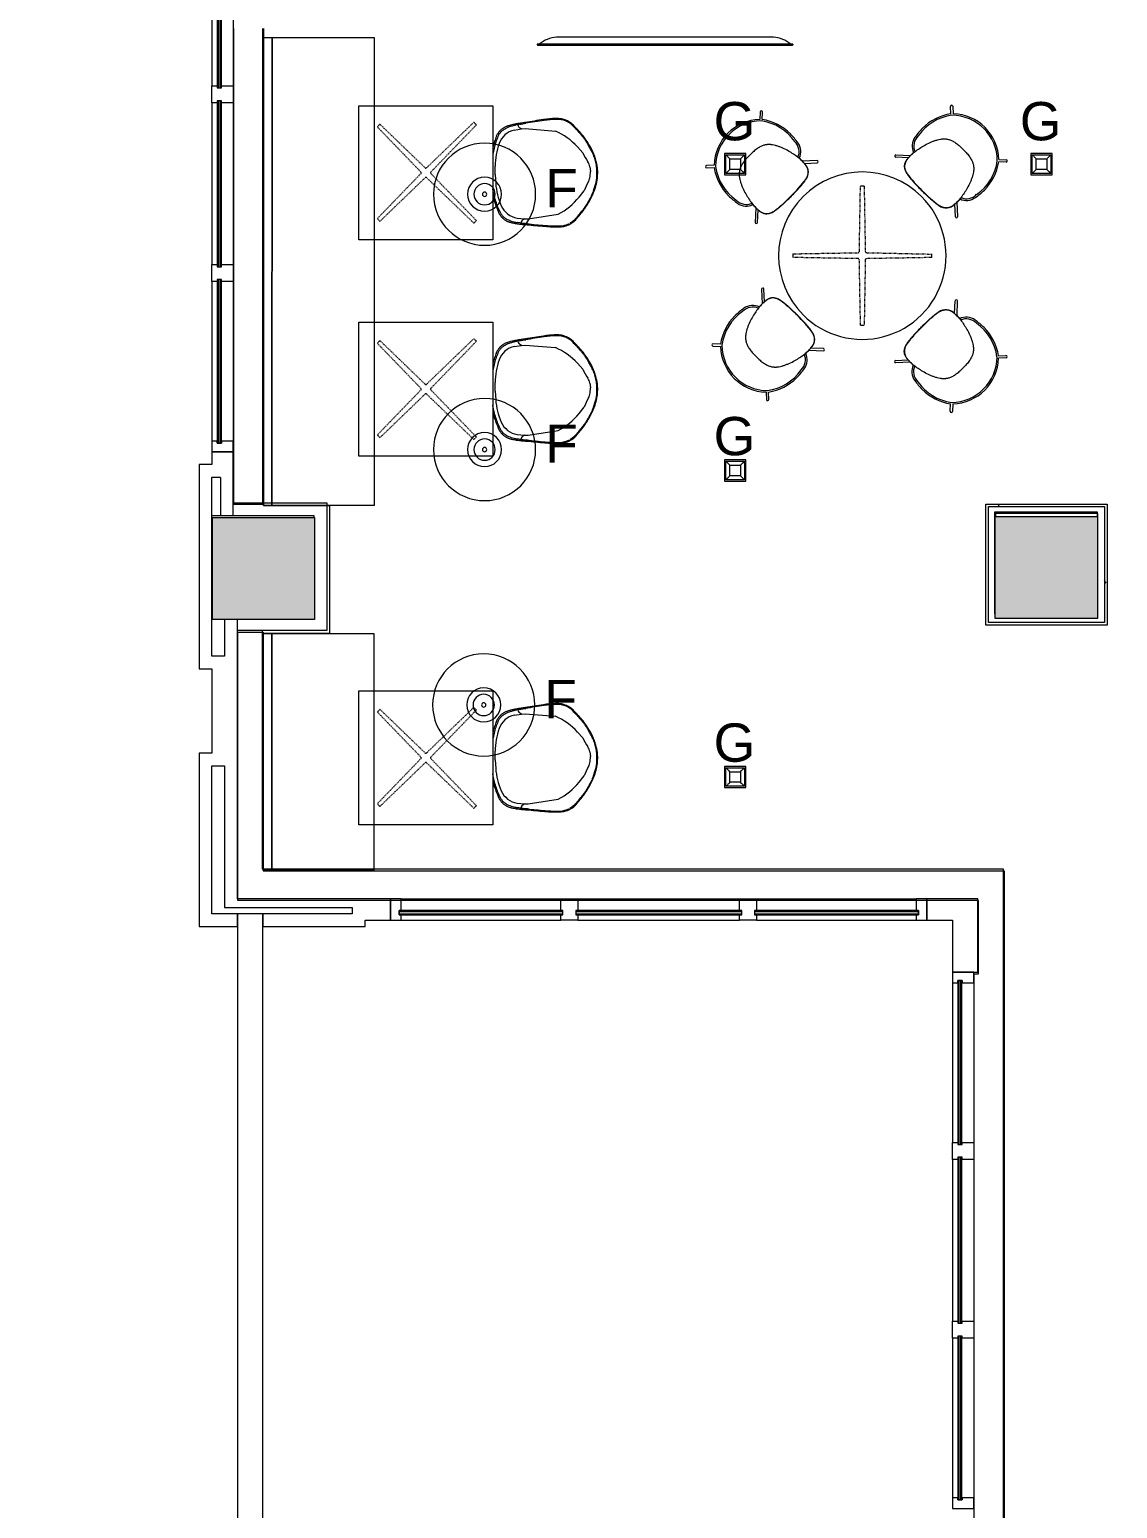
# Model space of a CAD drawing. Header units: inches. Extents: x -1206 to 1060, y -822 to 854.
# Drawn here: x -1205.9 to -950.3, y -539.8 to -192.3 of the extents above; entities that cross this region are included whole.
import ezdxf

# ---------------------------------------------------------------- set-up
doc = ezdxf.new("R2010")
doc.units = ezdxf.units.IN
doc.header["$MEASUREMENT"] = 0
doc.linetypes.add('X1$0$Dash', pattern=[0.25, 0.125, -0.125])
doc.linetypes.add('X1$0$IMPORT-2DASHES', pattern=[163.199999, 71.999999, -24, 9.6, -24, 9.6, -24])
for name, color, linetype, lineweight in [('X1$0$18_0109_REV_dwg _7_', 8, 'Continuous', 9), ('X1$0$A-Anno-Revs-FinF', 7, 'Continuous', 9), ('X1$0$A-CLNG', 13, 'Continuous', 13), ('X1$0$A-WALL', 113, 'Continuous', 13), ('X1$0$A-WALL-PATT', 111, 'Continuous', 13), ('X1$0$ArchiCAD Windows_Pen_No__4', 7, 'Continuous', 9), ('X1$0$BB Columns_Pen_No__3', 250, 'Continuous', 20), ('X1$0$BB Columns_Pen_No__7', 250, 'Continuous', 20), ('X1$0$BB Shell_Pen_No__100', 250, 'Continuous', 20), ('X1$0$BB Shell_Pen_No__95', 250, 'Continuous', 20), ('X1$0$E-LITE-EQPM', 33, 'Continuous', 9), ('X1$0$E-LITE-EQPM-IDEN', 33, 'Continuous', 9), ('X1$0$GLZ_GLAZING', 7, 'Continuous', 9), ('X1$0$I-FURN', 30, 'Continuous', 9), ('X1$0$I-FURN-HDLN', 30, 'X1$0$Dash', 9), ('X1$0$I-WALL', 2, 'Continuous', 13), ('X1$0$Q-SPCQ', 91, 'Continuous', 9), ('X1$0$S-COLS', 52, 'Continuous', 9)]:
    doc.layers.add(name, color=color, linetype=linetype, lineweight=lineweight)
doc.styles.add('X1$0$Arial', font='arial.ttf', dxfattribs={"height": 9})
pattern_1 = [(0, (0, 0), (30.72, 7.68), [1.267, -21.773, 1.267, -21.773, -122.88]), (0, (0, 0), (30.72, 7.68), [-46.08, 1.267, -44.813, 1.267, -21.773, -53.76]), (0, (0, 0), (30.72, 7.68), [-115.2, 1.267, -14.093, 1.267, -37.133]), (120, (11.52, 3.84), (-22.011075, 22.7643), [1.267, -21.773, 1.267, -21.773, -122.88]), (120, (11.52, 3.84), (-22.011075, 22.7643), [-46.08, 1.267, -44.813, 1.267, -21.773, -53.76]), (120, (11.52, 3.84), (-22.011075, 22.7643), [-115.2, 1.267, -14.093, 1.267, -37.133]), (240, (15.36, 19.2), (-8.708925, -30.4443), [1.267, -21.773, 1.267, -21.773, -122.88]), (240, (15.36, 19.2), (-8.708925, -30.4443), [-46.08, 1.267, -44.813, 1.267, -21.773, -53.76]), (240, (15.36, 19.2), (-8.708925, -30.4443), [-115.2, 1.267, -14.093, 1.267, -37.133])]

# ---------------------------------------------------------------- blocks, each defined once
blk = doc.blocks.new('X1$0$Booth Seat4 - Booth Seat-4903421-FIRST FLOOR RCP')
at = {"layer": 'X1$0$I-FURN'}
for p, q in [((703.9, 686.38), (720.87, 703.35)), ((720.87, 703.35), (798.57, 625.64)), ((702.48, 684.96), (703.9, 686.38)), ((780.19, 607.25), (702.48, 684.96)), ((703.9, 686.38), (781.6, 608.67)), ((781.6, 608.67), (703.9, 686.38)), ((798.57, 625.64), (781.6, 608.67)), ((781.6, 608.67), (780.19, 607.25))]:
    blk.add_line(p, q, dxfattribs=at)
blk = doc.blocks.new('X1$0$REVIT_CST0807Q - 28 3_8_ High-4909761-FIRST FLOOR RCP')
at = {"layer": 'X1$0$I-FURN'}
for p, q in [((-15.75, 15.75), (15.75, 15.75)), ((-15.75, -15.75), (-15.75, 15.75)), ((15.75, 15.75), (15.75, -15.75)), ((15.75, -15.75), (-15.75, -15.75))]:
    blk.add_line(p, q, dxfattribs=at)
at = {"layer": 'X1$0$I-FURN-HDLN'}
for p, q in [((-11.85, 11.25), (-1.13, 0.13)), ((-0.14, 1.13), (-11.24, 11.86)), ((11.24, 11.86), (0.14, 1.14)), ((1.14, 0.14), (11.83, 11.27)), ((-1.13, -0.14), (-11.39, -10.78)), ((-10.76, -11.4), (-0.14, -1.13)), ((0.14, -1.13), (10.76, -11.4)), ((11.39, -10.78), (1.13, -0.14))]:
    blk.add_line(p, q, dxfattribs=at)
for centre, radius, start, end in [((0, 0), 16.34, 133.4596, 136.4655), ((0, 0), 16.34, 43.6309, 46.5465), ((-1.29, 0), 0.206, 318.5957, 40.7021), ((0, 1.29), 0.206, 228.5804, 312.4265), ((1.29, 0), 0.206, 136.1671, 221.3524), ((1.29, -0.13), 0.206, 139.3099, 167.0272), ((0, 0), 15.68, 223.4282, 226.6526), ((0, 0), 15.68, 313.3534, 316.5718)]:
    blk.add_arc(centre, radius, start, end, dxfattribs=at)
blk.add_ellipse((0, -1.29), major_axis=(0.205, 0), ratio=0.990705, start_param=0.842477, end_param=2.299101, dxfattribs=at)
blk = doc.blocks.new('X1$0$HermanMiller_Collection_Eames_UpholsteredMoldedArmChair - Upholstered Plastic 4-leg Base 3-4909762-FIRST FLOOR RCP')
at = {"layer": 'X1$0$I-FURN'}
for p, q in [((-4.87, 12.73), (-4.97, 12.73)), ((2.37, 10.59), (-4.71, 9.76)), ((3.27, 10.55), (2.37, 10.59)), ((3.27, 10.55), (3.67, 10.82)), ((4.94, 10.34), (3.27, 10.55)), ((-9.78, 5.89), (-10.98, 4.49)), ((-12.5, 1.12), (-12.63, 0)), ((9.76, 0.02), (9.71, 2.01)), ((9.76, 0.02), (9.76, -0.02)), ((9.76, -0.02), (9.76, 0.02)), ((-12.5, -1.12), (-12.63, 0)), ((9.76, -0.02), (9.71, -2.01)), ((-9.78, -5.89), (-10.98, -4.49)), ((2.37, -10.59), (-4.71, -9.76)), ((4.94, -10.34), (3.27, -10.55)), ((-4.97, -12.73), (-4.87, -12.73)), ((3.27, -10.55), (2.37, -10.59)), ((3.27, -10.55), (3.67, -10.82))]:
    blk.add_line(p, q, dxfattribs=at)
for centre, radius, start, end in [((3.18, 11.54), 0.869, 304.3061, 19.3416), ((5.78, -3.84), 20.92, 141.8154, 149.4111), ((2.08, -4.38), 15.69, 115.6446, 139.1162), ((4, 5.46), 4.97, 21.9526, 79.1526), ((-5.51, 1.63), 15.22, 1.4334, 21.9526), ((-10.68, 0.5), 21.62, 18.451, 23.2032), ((-10.68, 0.5), 21.62, 11.8405, 18.451), ((5.78, -3.84), 20.92, 149.4111, 156.2578), ((-23.94, 9.68), 13.96, 328.1153, 338.1707), ((-9.63, 0.79), 2.89, 148.1153, 173.4244), ((-9.63, -0.79), 2.89, 186.5756, 211.8847), ((-23.94, -9.68), 13.96, 21.8293, 31.8847), ((-5.51, -1.63), 15.22, 338.0474, 358.5666), ((5.78, 3.84), 20.92, 203.7422, 209.1658), ((5.78, 3.84), 20.92, 209.1658, 218.1846), ((2.08, 4.38), 15.69, 220.8838, 244.3554), ((-10.68, -0.5), 21.62, 340.1115, 344.2116), ((4, -5.46), 4.97, 280.8474, 338.0474), ((-10.68, -0.5), 21.62, 336.7968, 340.1115), ((3.18, -11.54), 0.869, 340.6584, 55.6939)]:
    blk.add_arc(centre, radius, start, end, dxfattribs=at)
for centre, major_axis, ratio, start_param, end_param in [((-7.92, 11.83), (2.68, 2.96), 0.015729, 1.944615, 2.206038), ((-5.02, 7.12), (0, 5.41), 0.997902, 6.280317, 6.723004), ((-5.08, -13.76), (0, 26.29), 0.997902, 6.17094, 6.280317), ((-28.85, -225.14), (0, 239.01), 0.997902, 6.152583, 6.17094), ((2.26, 11.87), (-3.13, 0.41), 0.012863, 1.554281, 2.001245), ((2.11, -51.03), (0, 62.73), 0.465035, 6.157548, 6.183609), ((4.19, -16.19), (0, 27.6), 0.465035, 6.060021, 6.159998), ((4.9, -9.22), (0, 20.46), 0.465035, 6.001994, 6.057858), ((3.43, -16.44), (0, 32.94), 0.665393, 0.633807, 0.689312), ((3.43, 16.44), (0, 32.94), 0.665393, 2.45228, 2.507786), ((-7.92, -11.83), (-2.68, 2.96), 0.015729, 0.935555, 1.196978), ((-5.02, -7.12), (0, 5.41), 0.997902, 2.701774, 3.144461), ((-5.08, 13.76), (0, 26.29), 0.997902, 3.144461, 3.253838), ((-28.85, 225.14), (0, 239.01), 0.997902, 3.253838, 3.272195), ((2.26, -11.87), (3.13, 0.41), 0.012863, 1.140348, 1.587312), ((2.11, 51.03), (0, 62.73), 0.465035, 3.241169, 3.26723), ((4.19, 16.19), (0, 27.6), 0.465035, 3.264779, 3.364757), ((4.9, 9.22), (0, 20.46), 0.465035, 3.36692, 3.422784)]:
    blk.add_ellipse(centre, major_axis=major_axis, ratio=ratio, start_param=start_param, end_param=end_param, dxfattribs=at)
for points in [[(-9.08, 10.91), (-9.19, 10.78), (-9.4, 10.54), (-9.6, 10.32), (-9.7, 10.21)], [(-7.39, 12.19), (-7.73, 12.02), (-8.34, 11.64), (-8.85, 11.17), (-9.08, 10.91)], [(-8.94, 10.78), (-8.84, 10.9), (-8.62, 11.13), (-8.25, 11.44), (-7.85, 11.73), (-7.55, 11.9), (-7.4, 11.97)], [(-4.97, 12.73), (-5.39, 12.73), (-6.22, 12.64), (-7.01, 12.37), (-7.39, 12.19)], [(-1.98, 12.56), (-2.46, 12.62), (-3.42, 12.7), (-4.39, 12.73), (-4.87, 12.73)], [(2.27, 12.04), (1.56, 12.14), (0.15, 12.31), (-1.27, 12.48), (-1.98, 12.56)], [(3.77, 11.86), (3.67, 11.87), (3.45, 11.89), (3.08, 11.94), (2.68, 11.99), (2.41, 12.02), (2.27, 12.04)], [(3.56, 11.66), (3.72, 11.64), (4.01, 11.59), (4.41, 11.52), (4.75, 11.44), (4.93, 11.41), (5.01, 11.39)], [(4.23, 11.8), (4.19, 11.8), (4.1, 11.81), (3.95, 11.83), (3.84, 11.85), (3.77, 11.86)], [(6.26, 11.39), (5.92, 11.49), (5.25, 11.64), (4.57, 11.75), (4.23, 11.8)], [(6.76, 11.24), (6.68, 11.27), (6.51, 11.32), (6.34, 11.37), (6.26, 11.39)], [(7.52, 10.89), (7.42, 10.95), (7.23, 11.05), (6.98, 11.16), (6.83, 11.22), (6.76, 11.24)], [(-9.7, 10.21), (-9.86, 10.03), (-10.18, 9.66), (-10.5, 9.28), (-10.66, 9.09)], [(-10.66, -9.09), (-10.5, -9.28), (-10.18, -9.66), (-9.86, -10.03), (-9.7, -10.21)], [(-9.7, -10.21), (-9.6, -10.32), (-9.4, -10.54), (-9.19, -10.78), (-9.08, -10.91)], [(-9.08, -10.91), (-8.85, -11.17), (-8.34, -11.64), (-7.73, -12.02), (-7.39, -12.19)], [(-8.94, -10.78), (-8.84, -10.9), (-8.62, -11.13), (-8.25, -11.44), (-7.85, -11.73), (-7.55, -11.9), (-7.4, -11.97)], [(-7.39, -12.19), (-7.01, -12.37), (-6.22, -12.64), (-5.39, -12.73), (-4.97, -12.73)], [(-4.87, -12.73), (-4.39, -12.73), (-3.42, -12.7), (-2.46, -12.62), (-1.98, -12.56)], [(-1.98, -12.56), (-1.27, -12.48), (0.15, -12.31), (1.56, -12.14), (2.27, -12.04)], [(2.27, -12.04), (2.41, -12.02), (2.68, -11.99), (3.08, -11.94), (3.45, -11.89), (3.67, -11.87), (3.77, -11.86)], [(3.56, -11.66), (3.72, -11.64), (4.01, -11.59), (4.41, -11.52), (4.75, -11.44), (4.93, -11.41), (5.01, -11.39)], [(3.77, -11.86), (3.84, -11.85), (3.95, -11.83), (4.1, -11.81), (4.19, -11.8), (4.23, -11.8)], [(4.23, -11.8), (4.57, -11.75), (5.25, -11.64), (5.92, -11.49), (6.26, -11.39)], [(6.26, -11.39), (6.34, -11.37), (6.51, -11.32), (6.68, -11.27), (6.76, -11.24)], [(6.76, -11.24), (6.83, -11.22), (6.98, -11.16), (7.23, -11.05), (7.42, -10.95), (7.52, -10.89)]]:
    blk.add_open_spline(points, degree=3, dxfattribs=at)
for points, knots in [([(9.2, 9.02), (9.1, 9.23), (8.93, 9.54), (8.7, 9.85), (8.56, 10.03), (8.41, 10.19), (8.22, 10.38), (7.98, 10.58), (7.75, 10.75), (7.6, 10.85), (7.52, 10.89)], [0, 0, 0, 0, 0.25, 0.375, 0.4375, 0.5, 0.625, 0.75, 0.875, 1, 1, 1, 1]), ([(7.54, 10.44), (7.62, 10.4), (7.78, 10.28), (8.11, 10), (8.42, 9.65), (8.67, 9.26), (8.78, 9.05), (8.83, 8.94)], [0, 0, 0, 0, 0.2, 0.4, 0.7, 0.85, 1, 1, 1, 1]), ([(-13.2, 4.5), (-13.05, 4.84), (-12.73, 5.51), (-12.26, 6.39), (-11.81, 7.15), (-11.38, 7.81), (-10.94, 8.42), (-10.65, 8.8), (-10.51, 8.98)], [0, 0, 0, 0, 0.2, 0.4, 0.55, 0.7, 0.85, 1, 1, 1, 1]), ([(8.83, 8.94), (9.02, 8.51), (9.39, 7.63), (9.84, 6.25), (10.18, 4.84), (10.35, 3.84), (10.42, 3.32), (10.43, 3.28)], [0, 0, 0, 0, 0.1666667, 0.3333333, 0.5, 0.6666667, 0.6802853, 0.6802853, 0.6802853, 0.6802853]), ([(-13.36, 4.58), (-13.52, 4.22), (-13.73, 3.67), (-13.95, 2.92), (-14.08, 2.35), (-14.19, 1.77), (-14.26, 1.18), (-14.31, 0.59), (-14.33, 0), (-14.31, -0.59), (-14.26, -1.18), (-14.19, -1.77), (-14.08, -2.35), (-13.95, -2.92), (-13.73, -3.67), (-13.52, -4.22), (-13.36, -4.58)], [0, 0, 0, 0, 0.125, 0.1875, 0.25, 0.3125, 0.375, 0.4375, 0.5, 0.5625, 0.625, 0.6875, 0.75, 0.8125, 0.875, 1, 1, 1, 1]), ([(-13.2, 4.5), (-13.33, 4.19), (-13.58, 3.56), (-13.96, 2.24), (-14.16, 0.78), (-14.14, -0.78), (-13.98, -2.06), (-13.67, -3.32), (-13.37, -4.12), (-13.2, -4.5)], [0, 0, 0, 0, 0.111111, 0.222222, 0.444444, 0.583333, 0.722222, 0.861111, 1, 1, 1, 1]), ([(-13.2, -4.5), (-13.05, -4.84), (-12.73, -5.51), (-12.26, -6.39), (-11.81, -7.15), (-11.38, -7.81), (-10.94, -8.42), (-10.65, -8.8), (-10.51, -8.98)], [0, 0, 0, 0, 0.2, 0.4, 0.55, 0.7, 0.85, 1, 1, 1, 1]), ([(8.83, -8.94), (9.02, -8.51), (9.39, -7.63), (9.84, -6.25), (10.08, -5.25), (10.19, -4.72), (10.2, -4.66)], [0, 0, 0, 0, 0.1666667, 0.3333333, 0.5, 0.5207056, 0.5207056, 0.5207056, 0.5207056]), ([(7.52, -10.89), (7.6, -10.85), (7.75, -10.75), (7.98, -10.58), (8.18, -10.41), (8.34, -10.26), (8.49, -10.11), (8.67, -9.9), (8.93, -9.53), (9.1, -9.23), (9.2, -9.02)], [0, 0, 0, 0, 0.125, 0.25, 0.375, 0.4375, 0.5, 0.625, 0.75, 1, 1, 1, 1]), ([(7.54, -10.44), (7.62, -10.4), (7.78, -10.28), (8.11, -10), (8.42, -9.65), (8.67, -9.26), (8.78, -9.05), (8.83, -8.94)], [0, 0, 0, 0, 0.2, 0.4, 0.7, 0.85, 1, 1, 1, 1])]:
    blk.add_open_spline(points, degree=3, knots=knots, dxfattribs=at)
blk = doc.blocks.new('X1$0$Booth Seat1 - Booth Seat-4951079-FIRST FLOOR RCP')
at = {"layer": 'X1$0$I-FURN'}
for p, q in [((703.9, 686.38), (720.87, 703.35)), ((720.87, 703.35), (760.17, 664.04)), ((702.48, 684.96), (703.9, 686.38)), ((741.78, 645.66), (702.48, 684.96)), ((703.9, 686.38), (743.2, 647.07)), ((743.2, 647.07), (703.9, 686.38)), ((760.17, 664.04), (743.2, 647.07)), ((743.2, 647.07), (741.78, 645.66))]:
    blk.add_line(p, q, dxfattribs=at)
blk = doc.blocks.new('X1$0$A-Flat_Screen_TV - OLED 65B6P 65_-4747238-FIRST FLOOR RCP')
at = {"layer": 'X1$0$Q-SPCQ'}
for p, q in [((-29.94, 0.19), (-30, 0.19)), ((-30, 0.19), (-30, 0)), ((-30, 0), (30, 0)), ((-29.56, 0.19), (-29.94, 0.19)), ((-29.94, 0), (-29.94, -0.06)), ((29.56, 0.19), (-29.56, 0.19)), ((25.5, 1.81), (-25.5, 1.81)), ((29.94, 0.19), (29.56, 0.19)), ((30, 0.19), (29.94, 0.19)), ((29.94, 0), (29.94, -0.06)), ((30, 0.19), (30, 0)), ((-29.94, -0.06), (29.94, -0.06))]:
    blk.add_line(p, q, dxfattribs=at)
for centre, start, end in [((-24.9, -5.58), 94.6372, 128.9656), ((24.9, -5.58), 51.0344, 85.3628)]:
    blk.add_arc(centre, 7.41, start, end, dxfattribs=at)
blk = doc.blocks.new('X1$0$Walls 24 - Walls 1-5285480-FIRST FLOOR RCP')
at = {"layer": 'X1$0$A-WALL', "lineweight": 9}
for p, q in [((-1156.93, -396.99), (-1156.93, -333.94)), ((-1156.93, -333.94), (-1150.99, -333.94)), ((-1150.99, -333.94), (-1150.99, -389.98)), ((-1150.99, -389.98), (-976.93, -389.98)), ((-976.93, -389.98), (-976.93, -551.19)), ((-982.93, -396.99), (-1156.93, -396.99)), ((-982.93, -414.19), (-982.93, -396.99)), ((-983.93, -551.19), (-983.93, -414.19)), ((-983.93, -414.19), (-982.93, -414.19)), ((-976.93, -551.19), (-983.93, -551.19))]:
    blk.add_line(p, q, dxfattribs=at)
blk = doc.blocks.new('X1$0$Walls 30 - Walls 1-5287908-FIRST FLOOR RCP')
at = {"layer": 'X1$0$A-WALL', "lineweight": 9}
for p, q in [((-1157.93, -303.94), (-1157.93, -192.05)), ((-1150.93, -192.05), (-1150.93, -303.94)), ((-1150.93, -303.94), (-1157.93, -303.94))]:
    blk.add_line(p, q, dxfattribs=at)
blk = doc.blocks.new('X1$0$Table-Coffee-Teknion-BBCTC_Cosmos_Large-R2013 - 28 3_8_ High-5476195-FIRST FLOOR RCP')
at = {"layer": 'X1$0$I-FURN'}
for radius, start, end in [(19.67, 360, 180), (16.34, 133.4535, 136.4655), (16.34, 43.5345, 46.5404), (19.67, 180, 360), (16.34, 223.5345, 226.5404), (16.34, 313.4535, 316.4542)]:
    blk.add_arc((0, 0), radius, start, end, dxfattribs=at)
at = {"layer": 'X1$0$I-FURN-HDLN'}
for p, q in [((-1.13, 0.14), (-11.85, 11.25)), ((-11.24, 11.86), (-0.14, 1.13)), ((0.14, 1.13), (11.24, 11.86)), ((11.85, 11.25), (1.13, 0.14)), ((-11.85, -11.25), (-1.13, -0.13)), ((-0.14, -1.13), (-11.24, -11.86)), ((11.24, -11.86), (0.14, -1.14)), ((1.14, -0.14), (11.81, -11.29))]:
    blk.add_line(p, q, dxfattribs=at)
for centre, start, end in [((-1.29, 0), 319.2979, 41.4043), ((0, 1.29), 228.5957, 311.4043), ((1.29, 0), 138.6476, 223.7627), ((0, -1.29), 47.5735, 131.4196)]:
    blk.add_arc(centre, 0.206, start, end, dxfattribs=at)
blk = doc.blocks.new('X1$0$Seating-Guest_Chair-Teknion-BBUC_Iuta-R2013 - Guest Chair-5476255-FIRST FLOOR RCP')
at = {"layer": 'X1$0$I-FURN'}
for p, q in [((-9.25, 8.27), (-7.97, 7.09)), ((-7.6, 7.49), (-8.92, 8.7)), ((8.92, 8.7), (7.6, 7.49)), ((7.97, 7.09), (9.25, 8.27)), ((-7.71, -6.53), (-10.28, -8.89)), ((10.28, -8.89), (7.71, -6.53)), ((-9.9, -9.27), (-7.7, -7.25)), ((7.7, -7.25), (9.9, -9.27))]:
    blk.add_line(p, q, dxfattribs=at)
for centre, radius, start, end in [((0, -0.6), 11.1, 46.7919, 133.2081), ((1.44, 0.11), 11.71, 143.4405, 180.5595), ((1.44, 0.11), 11.34, 142.5304, 190.6836), ((-9.07, 8.46), 0.263, 136.9654, 225.7597), ((-9.06, 8.47), 0.266, 59.019, 139.9111), ((0, -0.6), 10.73, 45.2186, 134.7814), ((-1.44, 0.11), 11.34, 349.3164, 37.4696), ((-1.44, 0.11), 11.71, 359.4405, 36.5595), ((9.06, 8.47), 0.266, 40.0889, 120.981), ((9.07, 8.46), 0.263, 314.2403, 43.0346), ((7.49, 0.17), 17.76, 180.5595, 189.4405), ((-6.52, -2.16), 3.56, 189.4405, 250.5595), ((-6.52, -2.16), 3.18, 176.9632, 250.5595), ((6.52, -2.16), 3.18, 289.4405, 3.0368), ((6.52, -2.16), 3.56, 289.4405, 350.5595), ((-7.49, 0.17), 17.76, 350.5595, 359.4405), ((-3.94, -6.02), 3.8, 172.3112, 187.6888), ((3.94, -6.02), 3.8, 352.3112, 7.6888), ((-10.08, -9.05), 0.265, 141.4663, 224.7543), ((-10.07, -9.07), 0.263, 221.6013, 310.667), ((-4.95, -7.39), 2.75, 177.044, 262.956), ((0, 32.67), 43.12, 262.956, 277.044), ((4.95, -7.39), 2.75, 277.044, 2.956), ((10.07, -9.07), 0.263, 229.333, 318.3987), ((10.08, -9.05), 0.265, 315.2457, 38.5337)]:
    blk.add_arc(centre, radius, start, end, dxfattribs=at)
for points, knots in [([(0, 3.25), (-0.46, 3.25), (-1.1, 3.23), (-1.85, 3.15), (-2.53, 3.04), (-3.26, 2.85), (-3.86, 2.59), (-4.28, 2.35), (-4.51, 2.18), (-4.69, 2.03), (-4.82, 1.92), (-4.94, 1.8), (-5.06, 1.68), (-5.17, 1.55), (-5.31, 1.38), (-5.56, 1.06), (-5.87, 0.56), (-6.21, -0.08), (-6.61, -0.99), (-7.02, -2.17), (-7.37, -3.56), (-7.61, -4.8), (-7.71, -5.73), (-7.74, -6.42), (-7.73, -6.92), (-7.7, -7.33), (-7.67, -7.6), (-7.65, -7.76), (-7.63, -7.88), (-7.61, -7.99), (-7.58, -8.1), (-7.55, -8.22), (-7.52, -8.33), (-7.48, -8.43), (-7.44, -8.54), (-7.4, -8.65), (-7.34, -8.75), (-7.29, -8.85), (-7.23, -8.95), (-7.16, -9.04), (-7.08, -9.14), (-7, -9.23), (-6.92, -9.32), (-6.82, -9.4), (-6.72, -9.49), (-6.61, -9.57), (-6.5, -9.64), (-6.37, -9.72), (-6.23, -9.79), (-6.09, -9.85), (-5.93, -9.92), (-5.76, -9.98), (-5.57, -10.04), (-5.37, -10.09), (-5.16, -10.14), (-4.93, -10.19), (-4.68, -10.24), (-4.41, -10.28), (-4.13, -10.32), (-3.82, -10.35), (-3.49, -10.38), (-3.14, -10.41), (-2.65, -10.44), (-1.97, -10.47), (-1.04, -10.49), (-0.36, -10.5), (0, -10.5)], [0, 0, 0, 0, 0.03125, 0.046875, 0.0625, 0.09375, 0.125, 0.140625, 0.15625, 0.164062, 0.171875, 0.179688, 0.1875, 0.195312, 0.203125, 0.21875, 0.25, 0.28125, 0.3125, 0.375, 0.4375, 0.5, 0.5625, 0.59375, 0.625, 0.65625, 0.671875, 0.679688, 0.6875, 0.695312, 0.703125, 0.710938, 0.71875, 0.726562, 0.734375, 0.742188, 0.75, 0.757812, 0.765625, 0.773438, 0.78125, 0.789062, 0.796875, 0.804688, 0.8125, 0.820312, 0.828125, 0.835938, 0.84375, 0.851562, 0.859375, 0.867188, 0.875, 0.882812, 0.890625, 0.898438, 0.90625, 0.914062, 0.921875, 0.929688, 0.9375, 0.945312, 0.953125, 0.96875, 0.984375, 1, 1, 1, 1]), ([(0, -10.5), (0.36, -10.5), (1.04, -10.49), (1.97, -10.47), (2.65, -10.44), (3.14, -10.41), (3.49, -10.38), (3.82, -10.35), (4.13, -10.32), (4.41, -10.28), (4.68, -10.24), (4.93, -10.19), (5.16, -10.14), (5.37, -10.09), (5.57, -10.04), (5.76, -9.98), (5.93, -9.92), (6.09, -9.85), (6.23, -9.79), (6.37, -9.72), (6.5, -9.64), (6.61, -9.57), (6.72, -9.49), (6.82, -9.4), (6.92, -9.32), (7, -9.23), (7.08, -9.14), (7.16, -9.04), (7.23, -8.95), (7.29, -8.85), (7.34, -8.75), (7.4, -8.65), (7.44, -8.54), (7.48, -8.43), (7.52, -8.33), (7.55, -8.22), (7.58, -8.1), (7.61, -7.99), (7.63, -7.88), (7.65, -7.76), (7.67, -7.6), (7.7, -7.33), (7.73, -6.92), (7.74, -6.42), (7.72, -5.9), (7.67, -5.35), (7.57, -4.59), (7.37, -3.56), (7.02, -2.17), (6.61, -0.99), (6.21, -0.08), (5.87, 0.56), (5.56, 1.06), (5.31, 1.38), (5.17, 1.55), (5.06, 1.68), (4.94, 1.8), (4.82, 1.92), (4.69, 2.03), (4.51, 2.18), (4.28, 2.35), (3.86, 2.59), (3.26, 2.85), (2.53, 3.04), (1.85, 3.15), (1.1, 3.23), (0.46, 3.25), (0, 3.25)], [0, 0, 0, 0, 0.015625, 0.03125, 0.046875, 0.054688, 0.0625, 0.070312, 0.078125, 0.085938, 0.09375, 0.101562, 0.109375, 0.117188, 0.125, 0.132812, 0.140625, 0.148438, 0.15625, 0.164062, 0.171875, 0.179688, 0.1875, 0.195312, 0.203125, 0.210938, 0.21875, 0.226562, 0.234375, 0.242188, 0.25, 0.257812, 0.265625, 0.273438, 0.28125, 0.289062, 0.296875, 0.304688, 0.3125, 0.320312, 0.328125, 0.34375, 0.375, 0.40625, 0.4375, 0.46875, 0.5, 0.5625, 0.625, 0.6875, 0.71875, 0.75, 0.78125, 0.796875, 0.804688, 0.8125, 0.820312, 0.828125, 0.835938, 0.84375, 0.859375, 0.875, 0.90625, 0.9375, 0.953125, 0.96875, 1, 1, 1, 1])]:
    blk.add_open_spline(points, degree=3, knots=knots, dxfattribs=at)
blk = doc.blocks.new('X1$0$Seating-Guest_Chair-Teknion-BBUC_Iuta-R2013 - Guest Chair-5480372-FIRST FLOOR RCP')
at = {"layer": 'X1$0$I-FURN'}
for p, q in [((-7.71, 6.53), (-10.28, 8.89)), ((-9.9, 9.27), (-7.7, 7.25)), ((7.7, 7.25), (9.9, 9.27)), ((10.28, 8.89), (7.71, 6.53)), ((-9.25, -8.27), (-7.97, -7.09)), ((-7.6, -7.49), (-8.92, -8.7)), ((8.92, -8.7), (7.6, -7.49)), ((7.97, -7.09), (9.25, -8.27))]:
    blk.add_line(p, q, dxfattribs=at)
for centre, radius, start, end in [((0, -32.67), 43.12, 82.956, 97.044), ((-10.08, 9.05), 0.265, 135.2457, 218.5337), ((-10.07, 9.07), 0.263, 49.333, 138.3987), ((-4.95, 7.39), 2.75, 97.044, 182.956), ((4.95, 7.39), 2.75, 357.044, 82.956), ((10.07, 9.07), 0.263, 41.6013, 130.667), ((10.08, 9.05), 0.265, 321.4663, 44.7543), ((-6.52, 2.16), 3.56, 109.4405, 170.5595), ((-6.52, 2.16), 3.18, 109.4405, 183.0368), ((-3.94, 6.02), 3.8, 172.3112, 187.6888), ((6.52, 2.16), 3.18, 356.9632, 70.5595), ((3.94, 6.02), 3.8, 352.3112, 7.6888), ((6.52, 2.16), 3.56, 9.4405, 70.5595), ((7.49, -0.17), 17.76, 170.5595, 179.4405), ((1.44, -0.11), 11.71, 179.4405, 216.5595), ((1.44, -0.11), 11.34, 169.3164, 217.4696), ((-1.44, -0.11), 11.34, 322.5304, 10.6836), ((-1.44, -0.11), 11.71, 323.4405, 0.5595), ((-7.49, -0.17), 17.76, 0.5595, 9.4405), ((-9.07, -8.46), 0.263, 134.2403, 223.0346), ((-9.06, -8.47), 0.266, 220.0889, 300.981), ((0, 0.6), 11.1, 226.7919, 313.2081), ((0, 0.6), 10.73, 225.2186, 314.7814), ((9.06, -8.47), 0.266, 239.019, 319.9111), ((9.07, -8.46), 0.263, 316.9654, 45.7597)]:
    blk.add_arc(centre, radius, start, end, dxfattribs=at)
for points, knots in [([(0, -3.25), (-0.46, -3.25), (-1.1, -3.23), (-1.85, -3.15), (-2.53, -3.04), (-3.26, -2.85), (-3.86, -2.59), (-4.28, -2.35), (-4.51, -2.18), (-4.69, -2.03), (-4.82, -1.92), (-4.94, -1.8), (-5.06, -1.68), (-5.17, -1.55), (-5.31, -1.38), (-5.56, -1.06), (-5.87, -0.56), (-6.21, 0.08), (-6.61, 0.99), (-7.02, 2.17), (-7.37, 3.56), (-7.57, 4.59), (-7.67, 5.35), (-7.72, 5.9), (-7.74, 6.42), (-7.73, 6.92), (-7.7, 7.33), (-7.67, 7.6), (-7.65, 7.76), (-7.62, 7.92), (-7.59, 8.07), (-7.55, 8.22), (-7.52, 8.33), (-7.48, 8.43), (-7.44, 8.54), (-7.4, 8.65), (-7.34, 8.75), (-7.29, 8.85), (-7.23, 8.95), (-7.16, 9.04), (-7.08, 9.14), (-7, 9.23), (-6.92, 9.32), (-6.82, 9.4), (-6.72, 9.49), (-6.61, 9.57), (-6.5, 9.64), (-6.37, 9.72), (-6.23, 9.79), (-6.09, 9.85), (-5.93, 9.92), (-5.76, 9.98), (-5.57, 10.04), (-5.37, 10.09), (-5.16, 10.14), (-4.93, 10.19), (-4.68, 10.24), (-4.41, 10.28), (-4.13, 10.32), (-3.82, 10.35), (-3.49, 10.38), (-3.14, 10.41), (-2.65, 10.44), (-1.97, 10.47), (-1.04, 10.49), (-0.36, 10.5), (0, 10.5)], [-1, -1, -1, -1, -0.96875, -0.953125, -0.9375, -0.90625, -0.875, -0.859375, -0.84375, -0.835938, -0.828125, -0.820312, -0.8125, -0.804688, -0.796875, -0.78125, -0.75, -0.71875, -0.6875, -0.625, -0.5625, -0.5, -0.46875, -0.4375, -0.40625, -0.375, -0.34375, -0.328125, -0.320312, -0.3125, -0.296875, -0.289062, -0.28125, -0.273438, -0.265625, -0.257812, -0.25, -0.242188, -0.234375, -0.226562, -0.21875, -0.210938, -0.203125, -0.195312, -0.1875, -0.179688, -0.171875, -0.164062, -0.15625, -0.148438, -0.140625, -0.132812, -0.125, -0.117188, -0.109375, -0.101562, -0.09375, -0.085938, -0.078125, -0.070312, -0.0625, -0.054688, -0.046875, -0.03125, -0.015625, 0, 0, 0, 0]), ([(0, 10.5), (0.36, 10.5), (1.04, 10.49), (1.97, 10.47), (2.65, 10.44), (3.14, 10.41), (3.49, 10.38), (3.82, 10.35), (4.13, 10.32), (4.41, 10.28), (4.68, 10.24), (4.93, 10.19), (5.16, 10.14), (5.37, 10.09), (5.57, 10.04), (5.76, 9.98), (5.93, 9.92), (6.09, 9.85), (6.23, 9.79), (6.37, 9.72), (6.5, 9.64), (6.61, 9.57), (6.72, 9.49), (6.82, 9.4), (6.92, 9.32), (7, 9.23), (7.08, 9.14), (7.16, 9.04), (7.23, 8.95), (7.29, 8.85), (7.34, 8.75), (7.4, 8.65), (7.44, 8.54), (7.48, 8.43), (7.52, 8.33), (7.55, 8.22), (7.58, 8.1), (7.61, 7.99), (7.63, 7.88), (7.65, 7.76), (7.67, 7.6), (7.7, 7.33), (7.73, 6.92), (7.74, 6.42), (7.71, 5.73), (7.61, 4.8), (7.37, 3.56), (7.02, 2.17), (6.61, 0.99), (6.21, 0.08), (5.87, -0.56), (5.56, -1.06), (5.31, -1.38), (5.17, -1.55), (5.06, -1.68), (4.94, -1.8), (4.82, -1.92), (4.69, -2.03), (4.51, -2.18), (4.28, -2.35), (3.86, -2.59), (3.26, -2.85), (2.53, -3.04), (1.85, -3.15), (1.1, -3.23), (0.46, -3.25), (0, -3.25)], [-1, -1, -1, -1, -0.984375, -0.96875, -0.953125, -0.945312, -0.9375, -0.929688, -0.921875, -0.914062, -0.90625, -0.898438, -0.890625, -0.882812, -0.875, -0.867188, -0.859375, -0.851562, -0.84375, -0.835938, -0.828125, -0.820312, -0.8125, -0.804688, -0.796875, -0.789062, -0.78125, -0.773438, -0.765625, -0.757812, -0.75, -0.742188, -0.734375, -0.726562, -0.71875, -0.710938, -0.703125, -0.695312, -0.6875, -0.679688, -0.671875, -0.65625, -0.625, -0.59375, -0.5625, -0.5, -0.4375, -0.375, -0.3125, -0.28125, -0.25, -0.21875, -0.203125, -0.195312, -0.1875, -0.179688, -0.171875, -0.164062, -0.15625, -0.140625, -0.125, -0.09375, -0.0625, -0.046875, -0.03125, 0, 0, 0, 0])]:
    blk.add_open_spline(points, degree=3, knots=knots, dxfattribs=at)
blk = doc.blocks.new('X1$0$18_0109_REV_dwg _7__window-fixed-5632552-FIRST FLOOR RCP')
at = {"layer": 'X1$0$ArchiCAD Windows_Pen_No__4', "color": 253, "linetype": 'X1$0$IMPORT-2DASHES'}
for p, q in [((-6723.6, 3788.31), (-6761.1, 3788.31)), ((-6681.6, 3788.31), (-6719.6, 3788.31)), ((-6640.1, 3788.31), (-6677.6, 3788.31)), ((-6723.6, 3783.31), (-6761.1, 3783.31)), ((-6681.6, 3783.31), (-6719.6, 3783.31)), ((-6640.09, 3783.31), (-6677.6, 3783.31))]:
    blk.add_line(p, q, dxfattribs=at)
at = {"layer": 'X1$0$ArchiCAD Windows_Pen_No__4', "color": 253, "flags": 128}
for points in [[(-6723.17, 3788.31), (-6721.6, 3788.31), (-6720.02, 3788.31)], [(-6681.17, 3788.31), (-6679.6, 3788.31), (-6678.02, 3788.31)]]:
    blk.add_lwpolyline(points, dxfattribs=at)
at = {"layer": 'X1$0$GLZ_GLAZING', "color": 253}
for p, q in [((-6723.1, 3786.81), (-6761.6, 3786.81)), ((-6761.6, 3786.32), (-6723.1, 3786.32)), ((-6681.1, 3786.81), (-6720.1, 3786.81)), ((-6720.1, 3786.32), (-6681.1, 3786.32)), ((-6639.59, 3786.81), (-6678.1, 3786.81)), ((-6678.1, 3786.32), (-6639.6, 3786.32))]:
    blk.add_line(p, q, dxfattribs=at)
at = {"layer": 'X1$0$GLZ_GLAZING', "color": 253, "flags": 128}
for points in [[(-6763.6, 3783.31), (-6761.1, 3783.31), (-6761.1, 3786.06), (-6761.6, 3786.06), (-6761.6, 3787.06), (-6761.1, 3787.06), (-6761.1, 3788.31), (-6763.6, 3788.31), (-6763.6, 3787.06), (-6763.6, 3786.06)], [(-6719.6, 3783.31), (-6723.6, 3783.31), (-6723.6, 3786.06), (-6723.1, 3786.06), (-6723.1, 3787.06), (-6723.6, 3787.06), (-6723.6, 3788.31), (-6719.6, 3788.31), (-6719.6, 3787.06), (-6720.1, 3787.06), (-6720.1, 3786.06), (-6719.6, 3786.06)], [(-6677.6, 3783.31), (-6681.6, 3783.31), (-6681.6, 3786.06), (-6681.1, 3786.06), (-6681.1, 3787.06), (-6681.6, 3787.06), (-6681.6, 3788.31), (-6677.6, 3788.31), (-6677.6, 3787.06), (-6678.1, 3787.06), (-6678.1, 3786.06), (-6677.6, 3786.06)], [(-6637.6, 3783.31), (-6637.6, 3788.31), (-6640.1, 3788.31), (-6640.09, 3787.06), (-6639.59, 3787.06), (-6639.59, 3786.06), (-6640.09, 3786.06), (-6640.09, 3783.31)], [(-6681.1, 3786.06), (-6681.1, 3787.06), (-6720.1, 3787.06), (-6720.1, 3786.07), (-6681.59, 3786.07)]]:
    blk.add_lwpolyline(points, close=True, dxfattribs=at)
for points in [[(-6723.1, 3786.06), (-6723.1, 3787.06), (-6761.6, 3787.06), (-6761.6, 3786.07), (-6723.1, 3786.07)], [(-6639.59, 3786.06), (-6639.59, 3787.06), (-6678.1, 3787.06), (-6678.1, 3786.07), (-6639.59, 3786.07)]]:
    blk.add_lwpolyline(points, dxfattribs=at)
blk = doc.blocks.new('X1$0$18_0109_REV_dwg _7_-5631515-FIRST FLOOR RCP')
at = {"layer": 'X1$0$A-Anno-Revs-FinF', "color": 253}
for p, q in [((-7517.69, 2619.07), (-7517.69, 2730.55)), ((-7517.75, 2533.03), (-7517.75, 2589.07))]:
    blk.add_line(p, q, dxfattribs=at)
at = {"layer": 'X1$0$A-Anno-Revs-FinF', "color": 253, "flags": 128}
blk.add_lwpolyline([(-7343.69, 2371.82), (-7343.69, 2533.03), (-7517.76, 2533.03)], dxfattribs=at)
at = {"layer": 'X1$0$BB Columns_Pen_No__3', "color": 9, "flags": 128}
blk.add_lwpolyline([(-7524.69, 2619.07), (-7502.69, 2619.07), (-7502.69, 2589.07), (-7523.69, 2589.07)], dxfattribs=at)
at = {"layer": 'X1$0$BB Columns_Pen_No__7', "color": 9, "flags": 128}
for points in [[(-7345.69, 2616.96), (-7321.69, 2616.96), (-7321.69, 2615.9)], [(-7345.61, 2592.96), (-7345.69, 2592.96), (-7345.69, 2616.96)], [(-7529.69, 2616.07), (-7505.69, 2616.07), (-7505.69, 2615.66)], [(-7529.56, 2592.07), (-7529.69, 2592.07), (-7529.69, 2616.07)]]:
    blk.add_lwpolyline(points, dxfattribs=at)
at = {"layer": 'X1$0$BB Shell_Pen_No__100', "color": 9}
for p, q in [((-7527.69, 2625.06), (-7527.69, 2616.06)), ((-7526.69, 2616.07), (-7523.69, 2616.07))]:
    blk.add_line(p, q, dxfattribs=at)
at = {"layer": 'X1$0$BB Shell_Pen_No__100', "color": 9, "flags": 128}
for points in [[(-7524.69, 2616.06), (-7524.69, 2631.07), (-7529.69, 2631.07), (-7529.69, 2628.07), (-7532.69, 2628.07), (-7532.69, 2580.07), (-7529.69, 2580.07), (-7529.69, 2560.29), (-7532.69, 2560.29), (-7532.69, 2519.5), (-7523.69, 2519.5)], [(-7526.69, 2591.66), (-7526.69, 2583.07), (-7529.69, 2583.07), (-7529.69, 2625.07), (-7527.69, 2625.07)], [(-7517.69, 2519.5), (-7493.69, 2519.5), (-7493.69, 2521.02), (-7487.69, 2521.02), (-7487.69, 2526.02), (-7523.69, 2526.02), (-7523.69, 2557.29), (-7523.69, 2583.07), (-7523.69, 2591.66)]]:
    blk.add_lwpolyline(points, dxfattribs=at)
for points in [[(-7529.69, 2557.29), (-7526.69, 2557.29), (-7526.69, 2524.02), (-7496.69, 2524.02), (-7496.69, 2522.5), (-7529.69, 2522.5)], [(-7349.69, 2526.02), (-7361.69, 2526.02), (-7361.69, 2521.02), (-7355.69, 2521.02), (-7355.69, 2508.82), (-7349.69, 2508.82)]]:
    blk.add_lwpolyline(points, close=True, dxfattribs=at)
at = {"layer": 'X1$0$BB Shell_Pen_No__95', "color": 9, "flags": 128}
for points in [[(-7523.69, 2519.5), (-7523.69, 2522.5), (-7523.69, 2154.82), (-7180.69, 2154.82), (-7177.69, 2154.82)], [(-7177.69, 2160.82), (-7180.69, 2160.82), (-7517.69, 2160.82), (-7517.69, 2522.5), (-7517.69, 2519.5)]]:
    blk.add_lwpolyline(points, dxfattribs=at)
for p, rotation in [((-3741.38, 9394.66), 90), ((-14125.29, 6309.34), 180), ((-3567.38, 9146.41), 90)]:
    blk.add_blockref('X1$0$18_0109_REV_dwg _7__window-fixed-5632552-FIRST FLOOR RCP', p, dxfattribs=dict(rotation=rotation))
blk = doc.blocks.new('X1$0$OCL-Loop-LO1-24 - 4QD13-5382972-FIRST FLOOR RCP')
at = {"layer": 'X1$0$E-LITE-EQPM'}
for radius, start, end in [(12, 360, 180), (4, 90, 270), (4, 270, 90), (2.5, 0, 180), (0.5, 360, 180), (12, 180, 360), (2.5, 180, 0), (0.5, 180, 360)]:
    blk.add_arc((0, 0), radius, start, end, dxfattribs=at)
blk = doc.blocks.new('X1$0$5in_Square_Xicato-STD - L342_24W_Xicato_XTM_2100_lm_3000K-5402708-FIRST FLOOR RCP')
at = {"layer": 'X1$0$E-LITE-EQPM'}
for p, q in [((-13.88, -2.46), (-13.88, 2.54)), ((-13.88, 2.54), (-8.88, 2.54)), ((-13.56, 2.23), (-13.56, -2.15)), ((-9.19, 2.23), (-13.56, 2.23)), ((-12.63, 1.29), (-12.63, -1.21)), ((-10.13, 1.29), (-12.63, 1.29)), ((-10.13, 1.29), (-12.63, 1.29)), ((-12.63, 1.29), (-12.63, -1.21)), ((-10.13, -1.21), (-10.13, 1.29)), ((-10.13, -1.21), (-10.13, 1.29)), ((-9.19, -2.15), (-9.19, 2.23)), ((-8.88, 2.54), (-8.88, -2.46)), ((-8.88, -2.46), (-13.88, -2.46)), ((-13.56, -2.15), (-9.19, -2.15)), ((-12.63, -1.21), (-10.13, -1.21)), ((-12.63, -1.21), (-10.13, -1.21))]:
    blk.add_line(p, q, dxfattribs=at)
for points in [[(-12.63, 1.29), (-12.86, 1.53), (-13.26, 1.92), (-13.49, 2.15), (-13.56, 2.23)], [(-9.19, 2.23), (-9.26, 2.16), (-9.49, 1.92), (-9.89, 1.52), (-10.13, 1.29)], [(-12.63, -1.21), (-12.86, -1.44), (-13.26, -1.84), (-13.49, -2.08), (-13.56, -2.15)], [(-10.13, -1.21), (-9.89, -1.45), (-9.49, -1.84), (-9.26, -2.07), (-9.19, -2.15)]]:
    blk.add_open_spline(points, degree=3, dxfattribs=at)
blk = doc.blocks.new('X1$0$Concrete-Rectangular-Column - 24 X 24-V32-FIRST FLOOR RCP')
at = {"layer": 'X1$0$S-COLS'}
blk.add_hatch(color=7, dxfattribs=at).paths.add_polyline_path([(12, -12), (12, 12), (-12, 12), (-12, -12), (-7.08, -12)], flags=0)
at = {"layer": 'X1$0$S-COLS', "color": 8, "lineweight": 20}
for p, q in [((-12, 12), (12, 12)), ((-12, -12), (-12, 12)), ((12, 12), (12, -12)), ((12, -12), (-12, -12))]:
    blk.add_line(p, q, dxfattribs=at)
blk = doc.blocks.new('X1')
at = {"layer": 'X1$0$A-WALL-PATT', "lineweight": 9}
h = blk.add_hatch(dxfattribs=at)
h.set_pattern_fill('FP1_1', color=256, style=0, pattern_type=2)
h.set_pattern_definition(pattern_1)
h.paths.add_polyline_path([(-972.82, -304.42), (-952.68, -304.42), (-952.68, -303.8), (-981.18, -303.8), (-981.18, -304.42), (-978.93, -304.42)], flags=0)
h = blk.add_hatch(dxfattribs=at)
h.set_pattern_fill('FP1_1', color=256, style=0, pattern_type=2)
h.set_pattern_definition(pattern_1)
h.paths.add_polyline_path([(-952.68, -332.3), (-952.68, -304.42), (-953.3, -304.42), (-953.3, -332.3)], flags=0)
at = {"layer": 'X1$0$A-CLNG'}
for p, q in [((-1150.93, -192.05), (-1150.93, -304.11)), ((-1150.93, -304.11), (-1135.43, -304.11)), ((-1135.43, -304.11), (-1135.43, -334.22)), ((-1135.43, -334.22), (-1150.99, -334.22)), ((-1150.99, -334.22), (-1150.99, -389.98)), ((-1150.99, -389.98), (-976.93, -389.98)), ((-976.93, -389.98), (-976.93, -551.22))]:
    blk.add_line(p, q, dxfattribs=at)
at = {"layer": 'X1$0$A-WALL'}
for p, q in [((-980.55, -304.42), (-953.3, -304.42)), ((-980.55, -331.67), (-980.55, -304.42)), ((-953.3, -304.42), (-953.3, -331.67)), ((-953.3, -331.67), (-980.55, -331.67))]:
    blk.add_line(p, q, dxfattribs=at)
at = {"layer": 'X1$0$I-WALL'}
for p, q in [((-981.18, -303.8), (-952.68, -303.8)), ((-981.18, -332.3), (-981.18, -303.8)), ((-952.68, -303.8), (-952.68, -332.3)), ((-954.93, -306.05), (-978.93, -306.05)), ((-978.93, -306.05), (-978.93, -306.7)), ((-954.93, -330.05), (-954.93, -306.05)), ((-954.98, -330.05), (-954.93, -330.05)), ((-952.68, -332.3), (-981.18, -332.3))]:
    blk.add_line(p, q, dxfattribs=at)
at = {"layer": 'X1$0$18_0109_REV_dwg _7_', "color": 253}
blk.add_blockref('X1$0$18_0109_REV_dwg _7_-5631515-FIRST FLOOR RCP', (6366.63, -2922.6), dxfattribs=at)
at = {"layer": 'X1$0$A-WALL', "lineweight": 9}
for name in ['X1$0$Walls 30 - Walls 1-5287908-FIRST FLOOR RCP', 'X1$0$Walls 24 - Walls 1-5285480-FIRST FLOOR RCP']:
    blk.add_blockref(name, (0, 0), dxfattribs=at)
at = {"layer": 'X1$0$E-LITE-EQPM'}
for p in [(-1098.98, -231.01), (-1098.98, -291.01), (-1099.18, -351.01)]:
    blk.add_blockref('X1$0$OCL-Loop-LO1-24 - 4QD13-5382972-FIRST FLOOR RCP', p, dxfattribs=at)
at = {"layer": 'X1$0$E-LITE-EQPM', "extrusion": (0, 0, -1), "rotation": 180}
for p in [(1028.71, -223.9), (956.75, -223.9), (1028.71, -295.9), (1028.71, -367.9)]:
    blk.add_blockref('X1$0$5in_Square_Xicato-STD - L342_24W_Xicato_XTM_2100_lm_3000K-5402708-FIRST FLOOR RCP', p, dxfattribs=at)
at = {"layer": 'X1$0$I-FURN'}
for name, p, rotation in [('X1$0$Booth Seat4 - Booth Seat-4903421-FIRST FLOOR RCP', (-2132, -181.83), 315.0000000000001), ('X1$0$Seating-Guest_Chair-Teknion-BBUC_Iuta-R2013 - Guest Chair-5480372-FIRST FLOOR RCP', (-988.82, -222.77), 134.9999999999998), ('X1$0$REVIT_CST0807Q - 28 3_8_ High-4909761-FIRST FLOOR RCP', (-1112.77, -225.97), 270.0000000000002), ('X1$0$Seating-Guest_Chair-Teknion-BBUC_Iuta-R2013 - Guest Chair-5476255-FIRST FLOOR RCP', (-1034.39, -224.11), 44.99999999999995), ('X1$0$HermanMiller_Collection_Eames_UpholsteredMoldedArmChair - Upholstered Plastic 4-leg Base 3-4909762-FIRST FLOOR RCP', (-1086.72, -226.11), 181.9243123592031), ('X1$0$Table-Coffee-Teknion-BBCTC_Cosmos_Large-R2013 - 28 3_8_ High-5476195-FIRST FLOOR RCP', (-1010.23, -245.45), 44.99999999999995), ('X1$0$Seating-Guest_Chair-Teknion-BBUC_Iuta-R2013 - Guest Chair-5476255-FIRST FLOOR RCP', (-1032.9, -266.85), 135.0000000000002), ('X1$0$Seating-Guest_Chair-Teknion-BBUC_Iuta-R2013 - Guest Chair-5480372-FIRST FLOOR RCP', (-988.89, -269.61), 44.99999999999995), ('X1$0$REVIT_CST0807Q - 28 3_8_ High-4909761-FIRST FLOOR RCP', (-1112.77, -276.81), 270.0000000000002), ('X1$0$HermanMiller_Collection_Eames_UpholsteredMoldedArmChair - Upholstered Plastic 4-leg Base 3-4909762-FIRST FLOOR RCP', (-1086.72, -276.96), 181.9243123592031), ('X1$0$Booth Seat1 - Booth Seat-4951079-FIRST FLOOR RCP', (-2132.06, -321.83), 315.0000000000001), ('X1$0$REVIT_CST0807Q - 28 3_8_ High-4909761-FIRST FLOOR RCP', (-1112.77, -363.44), 270.0000000000002), ('X1$0$HermanMiller_Collection_Eames_UpholsteredMoldedArmChair - Upholstered Plastic 4-leg Base 3-4909762-FIRST FLOOR RCP', (-1086.72, -363.58), 181.9243123592031)]:
    blk.add_blockref(name, p, dxfattribs=dict(at, rotation=rotation))
at = {"layer": 'X1$0$Q-SPCQ'}
blk.add_blockref('X1$0$A-Flat_Screen_TV - OLED 65B6P 65_-4747238-FIRST FLOOR RCP', (-1056.59, -195.93), dxfattribs=at)
at = {"layer": 'X1$0$S-COLS'}
for p in [(-1150.93, -318.94), (-966.98, -318.7)]:
    blk.add_blockref('X1$0$Concrete-Rectangular-Column - 24 X 24-V32-FIRST FLOOR RCP', p, dxfattribs=at)
at = {"layer": 'X1$0$E-LITE-EQPM-IDEN', "char_height": 9, "attachment_point": 1, "style": 'X1$0$Arial'}
for s, insert, width in [('G', (-1045.17, -209.35), 12.12), ('G', (-973.22, -209.35), 12.12), ('F', (-1084.75, -225.12), 9.393), ('G', (-1045.17, -283.35), 12.12), ('F', (-1084.75, -285.12), 9.393), ('F', (-1084.95, -345.12), 9.393), ('G', (-1045.17, -355.35), 12.12)]:
    blk.add_mtext(s, dxfattribs=dict(at, insert=insert, width=width))

msp = doc.modelspace()

# ---------------------------------------------------------------- block references
at = {"color": 253}
msp.add_blockref('X1', (0, 0), dxfattribs=at)

doc.saveas('drawing.dxf')
